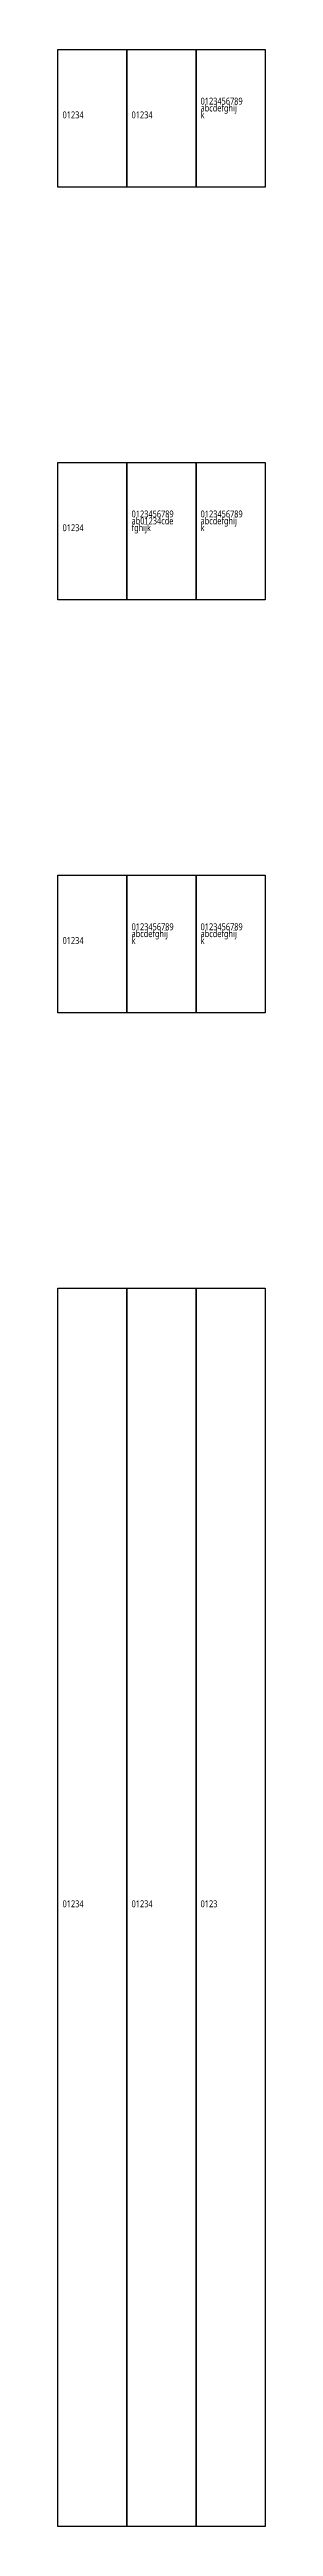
# Model space of a CAD drawing. Extents: x 0 to 45, y -540 to 0.
import ezdxf

# ---------------------------------------------------------------- set-up
doc = ezdxf.new("R2010")
doc.units = 0
doc.styles.add('微软雅黑 Light', font='')
doc.styles.get('微软雅黑 Light').set_extended_font_data('微软雅黑 Light')

msp = doc.modelspace()

# ---------------------------------------------------------------- linework, layer by layer
for p, q in [((0, 0), (15, 0)), ((0, -30), (0, 0)), ((15, 0), (15, -30)), ((15, 0), (30, 0)), ((15, -30), (15, 0)), ((30, 0), (30, -30)), ((30, 0), (45, 0)), ((30, -30), (30, 0)), ((45, 0), (45, -30)), ((15, -30), (0, -30)), ((30, -30), (15, -30)), ((45, -30), (30, -30)), ((0, -90), (15, -90)), ((0, -120), (0, -90)), ((15, -90), (15, -120)), ((15, -90), (30, -90)), ((15, -120), (15, -90)), ((30, -90), (30, -120)), ((30, -90), (45, -90)), ((30, -120), (30, -90)), ((45, -90), (45, -120)), ((15, -120), (0, -120)), ((30, -120), (15, -120)), ((45, -120), (30, -120)), ((0, -180), (15, -180)), ((0, -210), (0, -180)), ((15, -180), (15, -210)), ((15, -180), (30, -180)), ((15, -210), (15, -180)), ((30, -180), (30, -210)), ((30, -180), (45, -180)), ((30, -210), (30, -180)), ((45, -180), (45, -210)), ((15, -210), (0, -210)), ((30, -210), (15, -210)), ((45, -210), (30, -210)), ((0, -270), (15, -270)), ((0, -540), (0, -270)), ((15, -270), (15, -540)), ((15, -270), (30, -270)), ((15, -540), (15, -270)), ((30, -270), (30, -540)), ((30, -270), (45, -270)), ((30, -540), (30, -270)), ((45, -270), (45, -540)), ((15, -540), (0, -540)), ((30, -540), (15, -540)), ((45, -540), (30, -540))]:
    msp.add_line(p, q)

# ---------------------------------------------------------------- texts
at = {"style": '微软雅黑 Light', "width": 0.8}
for s, p in [('0123456789', (31, -12)), ('01234', (1, -15)), ('01234', (16, -15)), ('abcdefghij', (31, -13.5)), ('k', (31, -15)), ('0123456789', (16, -102)), ('ab01234cde', (16, -103.5)), ('0123456789', (31, -102)), ('abcdefghij', (31, -103.5)), ('01234', (1, -105)), ('fghijk', (16, -105)), ('k', (31, -105)), ('01234', (1, -195)), ('0123456789', (16, -192)), ('abcdefghij', (16, -193.5)), ('k', (16, -195)), ('0123456789', (31, -192)), ('abcdefghij', (31, -193.5)), ('k', (31, -195)), ('01234', (1, -405)), ('01234', (16, -405)), ('0123', (31, -405))]:
    msp.add_text(s, height=1.5, dxfattribs=at).set_placement(p)

doc.saveas('drawing.dxf')
